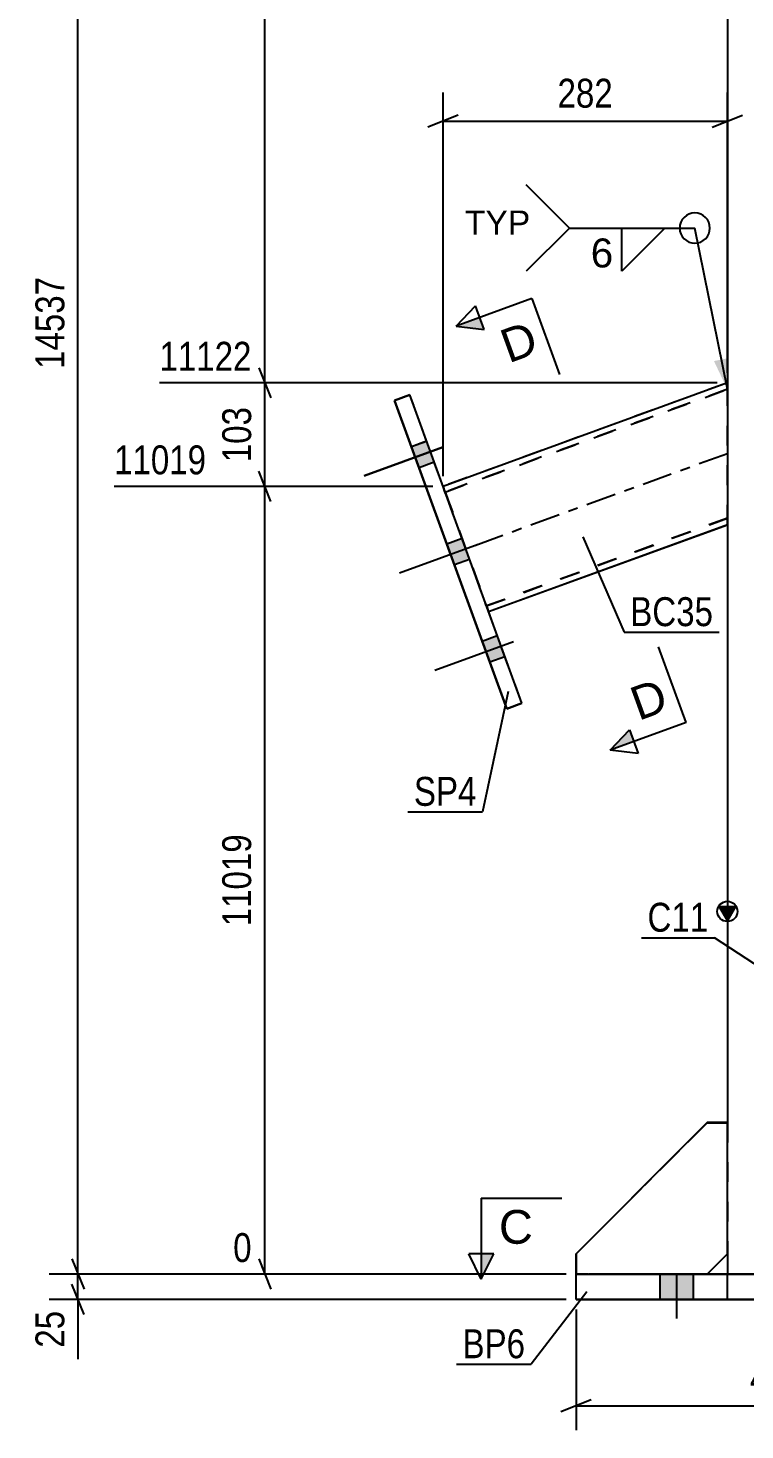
# Model space of a CAD drawing. Header units: millimetres. Extents: x 0 to 594, y 0 to 420.
# Drawn here: x 218.5 to 289.6, y 162 to 300.8 of the extents above; entities that cross this region are included whole.
import ezdxf

# ---------------------------------------------------------------- set-up
doc = ezdxf.new("R2010")
doc.units = ezdxf.units.MM
doc.linetypes.add('DXK_LINE_DOT2', pattern=[3.9198, 1.9599, -1.9599])
doc.linetypes.add('DXK_LINE_DOT3', pattern=[5.9187, 2.979, -0.9799, 0.9799, -0.9799])
doc.styles.add('Arial', font='arial.ttf', dxfattribs={"height": 0.2})
doc.styles.add('Arial Narrow', font='ARIALN.TTF', dxfattribs={"height": 0.2})

# ---------------------------------------------------------------- blocks, each defined once
blk = doc.blocks.new('Bolt-682013357-2106 - 2008')
at = {"linetype": 'Continuous'}
for points in [[(281.22, 174.9), (284.52, 174.9), (284.52, 177.4), (281.22, 177.4)], [(281.22, 174.9), (284.52, 174.9), (284.52, 177.4), (281.22, 177.4)], [(301.22, 174.91), (304.52, 174.91), (304.52, 177.41), (301.22, 177.41)], [(301.22, 174.9), (304.52, 174.9), (304.52, 177.4), (301.22, 177.4)], [(321.22, 174.91), (324.52, 174.91), (324.52, 177.41), (321.22, 177.41)], [(321.22, 174.9), (324.52, 174.9), (324.52, 177.4), (321.22, 177.4)], [(341.22, 174.9), (344.52, 174.9), (344.52, 177.4), (341.22, 177.4)], [(341.22, 174.9), (344.52, 174.9), (344.52, 177.4), (341.22, 177.4)]]:
    blk.add_hatch(color=1, dxfattribs=at).paths.add_polyline_path(points)
at = {"color": 1, "linetype": 'Continuous'}
for p, q in [((281.22, 174.9), (281.22, 177.4)), ((281.22, 174.9), (281.22, 177.4)), ((282.87, 173), (282.87, 177.4)), ((282.87, 173), (282.87, 177.4)), ((284.52, 174.9), (284.52, 177.4)), ((284.52, 174.9), (284.52, 177.4)), ((301.22, 174.91), (301.22, 177.41)), ((301.22, 174.9), (301.22, 177.4)), ((302.87, 173.01), (302.87, 177.41)), ((302.87, 173), (302.87, 177.4)), ((304.52, 174.91), (304.52, 177.41)), ((304.52, 174.9), (304.52, 177.4)), ((321.22, 174.91), (321.22, 177.41)), ((321.22, 174.9), (321.22, 177.4)), ((322.87, 173.01), (322.87, 177.41)), ((322.87, 173), (322.87, 177.4)), ((324.52, 174.91), (324.52, 177.41)), ((324.52, 174.9), (324.52, 177.4)), ((341.22, 174.9), (341.22, 177.4)), ((341.22, 174.9), (341.22, 177.4)), ((342.87, 173), (342.87, 177.4)), ((342.87, 173), (342.87, 177.4)), ((344.52, 174.9), (344.52, 177.4)), ((344.52, 174.9), (344.52, 177.4))]:
    blk.add_line(p, q, dxfattribs=at)
blk = doc.blocks.new('Bolt-682013357-2173 - 2008')
at = {"linetype": 'Continuous'}
for points in [[(258.8, 257.83), (258.05, 259.9), (256.55, 259.35), (257.3, 257.28)], [(258.8, 257.82), (258.05, 259.89), (256.55, 259.34), (257.3, 257.28)], [(258.8, 257.83), (258.05, 259.89), (256.55, 259.35), (257.3, 257.28)], [(262.31, 248.19), (261.56, 250.26), (260.05, 249.71), (260.81, 247.65)], [(262.31, 248.2), (261.56, 250.26), (260.05, 249.72), (260.81, 247.65)], [(265.81, 238.56), (265.06, 240.63), (263.56, 240.08), (264.31, 238.01)], [(265.81, 238.56), (265.06, 240.63), (263.56, 240.08), (264.31, 238.02)], [(265.81, 238.56), (265.06, 240.63), (263.56, 240.08), (264.31, 238.02)]]:
    blk.add_hatch(color=1, dxfattribs=at).paths.add_polyline_path(points)
at = {"color": 1, "linetype": 'Continuous'}
for p, q in [((258.05, 259.9), (256.55, 259.35)), ((258.05, 259.89), (256.55, 259.34)), ((258.05, 259.89), (256.55, 259.35)), ((259.65, 259.31), (251.85, 256.47)), ((259.65, 259.31), (251.85, 256.47)), ((259.65, 259.3), (251.85, 256.46)), ((258.8, 257.83), (257.3, 257.28)), ((258.8, 257.83), (257.3, 257.28)), ((258.8, 257.82), (257.3, 257.28)), ((261.56, 250.26), (260.05, 249.71)), ((261.56, 250.26), (260.05, 249.72)), ((263.15, 249.68), (255.36, 246.84)), ((263.15, 249.67), (255.36, 246.83)), ((262.31, 248.2), (260.81, 247.65)), ((262.31, 248.19), (260.81, 247.65)), ((265.06, 240.63), (263.56, 240.08)), ((265.06, 240.63), (263.56, 240.08)), ((265.06, 240.63), (263.56, 240.08)), ((266.66, 240.04), (258.86, 237.2)), ((266.66, 240.04), (258.86, 237.2)), ((266.66, 240.04), (258.86, 237.2)), ((265.81, 238.56), (264.31, 238.01)), ((265.81, 238.56), (264.31, 238.02)), ((265.81, 238.56), (264.31, 238.02))]:
    blk.add_line(p, q, dxfattribs=at)
blk = doc.blocks.new('Part-682013357-2068 - 2008')
at = {"color": 2, "linetype": 'Continuous'}
for p, q in [((285.87, 192.41), (272.87, 179.41)), ((285.87, 192.41), (285.87, 192.41)), ((287.87, 192.41), (285.87, 192.41)), ((287.87, 192.41), (287.87, 192.41)), ((287.87, 179.41), (287.87, 192.41)), ((272.87, 179.41), (272.87, 179.41)), ((272.87, 177.41), (272.87, 179.41)), ((285.87, 177.41), (287.87, 179.41)), ((287.87, 179.41), (287.87, 179.41))]:
    blk.add_line(p, q, dxfattribs=at)
at = {"color": 7, "linetype": 'DXK_LINE_DOT2'}
for p, q in [((272.87, 179.41), (285.87, 192.41)), ((285.87, 192.41), (287.87, 192.41)), ((287.87, 179.41), (285.87, 177.41)), ((285.87, 177.41), (272.87, 177.41)), ((285.87, 177.41), (272.87, 177.41)), ((272.87, 177.41), (272.87, 177.41)), ((285.87, 177.41), (285.87, 177.41)), ((285.87, 177.41), (285.87, 177.41))]:
    blk.add_line(p, q, dxfattribs=at)
blk = doc.blocks.new('Part-682013357-2072 - 2008')
at = {"color": 7, "linetype": 'DXK_LINE_DOT2'}
for p, q in [((272.87, 179.4), (285.87, 192.4)), ((285.87, 192.4), (272.87, 179.4)), ((285.87, 192.4), (287.87, 192.4)), ((285.87, 192.4), (285.87, 192.4)), ((287.87, 192.4), (285.87, 192.4)), ((287.87, 192.4), (287.87, 192.4)), ((287.87, 179.4), (287.87, 192.4)), ((287.87, 179.4), (285.87, 177.4)), ((285.87, 177.4), (272.87, 177.4)), ((272.87, 177.4), (285.87, 177.4)), ((285.87, 177.4), (285.88, 177.41)), ((285.87, 177.4), (285.87, 177.4))]:
    blk.add_line(p, q, dxfattribs=at)
at = {"color": 2, "linetype": 'Continuous'}
for p, q in [((272.87, 179.4), (272.87, 179.4)), ((272.87, 179.4), (272.87, 177.4)), ((285.88, 177.41), (287.87, 179.4)), ((287.87, 179.41), (287.87, 179.4)), ((287.87, 179.4), (287.87, 179.4)), ((272.87, 177.4), (272.87, 177.4))]:
    blk.add_line(p, q, dxfattribs=at)
blk = doc.blocks.new('Part-682013357-2078 - 2008')
at = {"color": 2, "linetype": 'Continuous'}
for p, q in [((272.87, 177.41), (287.87, 177.41)), ((272.87, 174.91), (272.87, 177.41)), ((287.87, 177.41), (337.87, 177.41)), ((287.87, 174.91), (287.87, 177.41)), ((337.87, 177.41), (352.87, 177.41)), ((337.87, 174.91), (337.87, 177.41)), ((352.87, 174.91), (352.87, 177.41)), ((272.87, 174.91), (287.87, 174.91)), ((272.87, 174.91), (272.87, 174.9)), ((272.87, 174.9), (272.87, 174.91)), ((272.87, 174.9), (287.87, 174.9)), ((287.87, 174.91), (337.87, 174.91)), ((287.87, 174.9), (337.87, 174.9)), ((352.87, 174.91), (337.87, 174.91)), ((337.87, 174.9), (352.87, 174.9)), ((352.87, 174.9), (352.87, 174.91)), ((352.87, 174.9), (352.87, 174.91))]:
    blk.add_line(p, q, dxfattribs=at)
at = {"color": 7, "linetype": 'DXK_LINE_DOT2'}
for p, q in [((272.87, 177.4), (272.87, 177.41)), ((287.87, 177.4), (272.87, 177.4)), ((337.87, 177.4), (287.87, 177.4)), ((352.87, 177.4), (337.87, 177.4)), ((287.87, 174.9), (287.87, 174.91)), ((337.87, 174.91), (337.87, 174.9))]:
    blk.add_line(p, q, dxfattribs=at)
blk = doc.blocks.new('Part-682013357-2083 - 2008')
at = {"linetype": 'Continuous'}
blk.add_hatch(color=2, dxfattribs=at).paths.add_polyline_path([(287.87, 212.43), (287.07, 213.83), (288.67, 213.83)])
at = {"color": 2, "linetype": 'Continuous'}
for p, q in [((287.87, 305.73), (287.87, 213.41)), ((287.87, 212.43), (287.07, 213.83)), ((287.07, 213.83), (288.67, 213.83)), ((288.67, 213.83), (287.87, 212.43)), ((287.87, 212.41), (287.87, 192.41)), ((287.87, 179.41), (287.87, 177.41))]:
    blk.add_line(p, q, dxfattribs=at)
at = {"color": 7, "linetype": 'DXK_LINE_DOT2'}
for p, q in [((287.87, 192.41), (287.87, 179.41)), ((287.87, 177.4), (287.87, 177.41)), ((287.87, 177.41), (287.87, 177.41)), ((287.87, 177.41), (287.87, 177.4)), ((288.17, 177.41), (287.87, 177.41)), ((287.87, 177.4), (288.17, 177.4)), ((289.04, 177.41), (288.17, 177.41)), ((288.17, 177.4), (289.04, 177.4)), ((290.34, 177.41), (289.04, 177.41)), ((289.04, 177.4), (290.34, 177.4))]:
    blk.add_line(p, q, dxfattribs=at)
at = {"color": 2, "linetype": 'Continuous'}
blk.add_circle((287.87, 213.33), 1, dxfattribs=at)
blk = doc.blocks.new('Part-682013357-2172 - 2008')
at = {"color": 2, "linetype": 'Continuous'}
for p, q in [((256.38, 264.5), (254.87, 263.95)), ((254.87, 263.95), (265.99, 233.41)), ((254.87, 263.95), (254.87, 263.95)), ((254.87, 263.95), (254.87, 263.95)), ((265.99, 233.41), (254.87, 263.95)), ((267.49, 233.96), (256.38, 264.5)), ((265.99, 233.41), (267.49, 233.96)), ((267.49, 233.96), (265.99, 233.41)), ((265.99, 233.41), (265.99, 233.41)), ((267.49, 233.96), (267.49, 233.96)), ((267.49, 233.96), (267.49, 233.96))]:
    blk.add_line(p, q, dxfattribs=at)
at = {"color": 7, "linetype": 'DXK_LINE_DOT2'}
for p in [(254.87, 263.95), (256.38, 264.5), (267.49, 233.96)]:
    blk.add_line(p, (256.38, 264.5), dxfattribs=at)
blk = doc.blocks.new('Part-682013357-2166 - 2008')
at = {"color": 2, "linetype": 'Continuous'}
for p, q in [((287.87, 265.69), (259.68, 255.43)), ((264.19, 243.03), (287.87, 251.65)), ((264.19, 243.03), (287.87, 251.64))]:
    blk.add_line(p, q, dxfattribs=at)
at = {"color": 7, "linetype": 'DXK_LINE_DOT2'}
for p, q in [((287.87, 265.69), (259.68, 255.43)), ((287.87, 251.64), (287.87, 265.69)), ((259.88, 254.87), (287.87, 265.05)), ((287.87, 265.05), (259.88, 254.87)), ((259.68, 255.43), (259.68, 255.43)), ((259.68, 255.43), (259.71, 255.34)), ((259.71, 255.35), (259.68, 255.43)), ((259.8, 255.1), (259.71, 255.35)), ((259.71, 255.34), (259.8, 255.1)), ((259.8, 255.1), (259.93, 254.73)), ((259.93, 254.74), (259.8, 255.1)), ((259.88, 254.87), (259.88, 254.87)), ((259.88, 254.87), (259.94, 254.7)), ((259.88, 254.87), (259.9, 254.82)), ((259.9, 254.82), (259.94, 254.7)), ((259.93, 254.74), (263.94, 243.72)), ((259.93, 254.73), (263.97, 243.63)), ((259.94, 254.7), (263.86, 243.94)), ((259.94, 254.7), (263.92, 243.76)), ((263.99, 243.59), (287.87, 252.28)), ((287.87, 252.28), (263.99, 243.59)), ((263.97, 243.63), (263.86, 243.94)), ((263.92, 243.76), (263.99, 243.59)), ((264.07, 243.36), (263.94, 243.72)), ((263.99, 243.59), (263.97, 243.63)), ((263.97, 243.63), (264.07, 243.36)), ((263.99, 243.59), (263.99, 243.59)), ((264.07, 243.36), (264.16, 243.11)), ((264.16, 243.11), (264.07, 243.36)), ((264.16, 243.11), (264.19, 243.03)), ((264.19, 243.03), (264.16, 243.11)), ((264.19, 243.03), (264.19, 243.03)), ((264.19, 243.03), (264.19, 243.03))]:
    blk.add_line(p, q, dxfattribs=at)
at = {"color": 7, "linetype": 'DXK_LINE_DOT3'}
blk.add_line((287.87, 258.67), (261.93, 249.23), dxfattribs=at)
blk = doc.blocks.new('StraightDimension-682013357-9556 - 2008')
at = {"color": 7, "linetype": 'Continuous'}
for p, q in [((241.4, 267.19), (242.6, 264.19)), ((286.87, 265.69), (231.56, 265.69)), ((242, 255.43), (242, 265.69)), ((242.6, 253.93), (241.4, 256.93)), ((258.68, 255.43), (227.06, 255.43))]:
    blk.add_line(p, q, dxfattribs=at)
at = {"color": 0, "linetype": 'Continuous'}
blk.add_wipeout([(241.3, 266.29), (241.3, 270.49), (230.96, 270.49), (230.96, 266.29)], dxfattribs=at)
at = {"color": 0}
blk.add_wipeout([(241.25, 263.9), (237.05, 263.9), (237.05, 257.22), (241.25, 257.22)], dxfattribs=at)
at = {"color": 3, "linetype": 'Continuous', "style": 'Arial Narrow'}
blk.add_text('11122', height=2.863, dxfattribs=at).set_placement((231.56, 266.89))
at = {"color": 3, "style": 'Arial Narrow'}
blk.add_text('103', height=2.863, rotation=90.0002, dxfattribs=at).set_placement((240.65, 257.82))
blk = doc.blocks.new('StraightDimension-682013357-9555 - 2008')
at = {"color": 7, "linetype": 'Continuous'}
for p, q in [((242.6, 345.75), (241.4, 348.75)), ((258.68, 347.25), (227.06, 347.25)), ((242, 265.69), (242, 347.25)), ((241.4, 267.19), (242.6, 264.19)), ((286.87, 265.69), (231.56, 265.69))]:
    blk.add_line(p, q, dxfattribs=at)
at = {"color": 0}
blk.add_wipeout([(241.25, 310.73), (237.05, 310.73), (237.05, 302.22), (241.25, 302.22)], dxfattribs=at)
at = {"color": 3, "style": 'Arial Narrow'}
blk.add_text('3229', height=2.863, rotation=90.0002, dxfattribs=at).set_placement((240.65, 302.82))
at = {"color": 0, "linetype": 'Continuous'}
blk.add_wipeout([(236.8, 347.85), (236.8, 352.05), (226.46, 352.05), (226.46, 347.85)], dxfattribs=at)
at = {"color": 3, "linetype": 'Continuous', "style": 'Arial Narrow'}
blk.add_text('14351', height=2.863, dxfattribs=at).set_placement((227.06, 348.45))
blk = doc.blocks.new('StraightDimension-682013357-9557 - 2008')
at = {"color": 7, "linetype": 'Continuous'}
for p, q in [((242.6, 253.93), (241.4, 256.93)), ((258.68, 255.43), (227.06, 255.43)), ((242, 177.4), (242, 255.43)), ((241.4, 178.9), (242.6, 175.9)), ((271.87, 177.4), (238.87, 177.4))]:
    blk.add_line(p, q, dxfattribs=at)
at = {"color": 0}
blk.add_wipeout([(241.25, 221.59), (237.05, 221.59), (237.05, 211.25), (241.25, 211.25)], dxfattribs=at)
at = {"color": 3, "style": 'Arial Narrow'}
blk.add_text('11019', height=2.863, rotation=90.0002, dxfattribs=at).set_placement((240.65, 211.85))
at = {"color": 0, "linetype": 'Continuous'}
for points in [[(236.8, 256.03), (236.8, 260.23), (226.46, 260.23), (226.46, 256.03)], [(241.3, 178), (241.3, 182.2), (238.27, 182.2), (238.27, 178)]]:
    blk.add_wipeout(points, dxfattribs=at)
at = {"color": 3, "linetype": 'Continuous', "style": 'Arial Narrow'}
for s, height, p in [('11019', 2.863, (227.06, 256.63)), ('0', 2.86, (238.87, 178.6))]:
    blk.add_text(s, height=height, dxfattribs=at).set_placement(p)
blk = doc.blocks.new('StraightDimension-682013357-9633 - 2008')
at = {"color": 7, "linetype": 'Continuous'}
for p, q in [((259.68, 256.43), (259.68, 294.45)), ((287.87, 266.69), (287.87, 294.45)), ((261.18, 292.2), (258.18, 291)), ((286.37, 291), (289.37, 292.2)), ((259.68, 291.6), (287.87, 291.6))]:
    blk.add_line(p, q, dxfattribs=at)
at = {"color": 0}
blk.add_wipeout([(277.11, 292.35), (277.11, 296.55), (270.43, 296.55), (270.43, 292.35)], dxfattribs=at)
at = {"color": 3, "style": 'Arial Narrow'}
blk.add_text('282', height=2.863, dxfattribs=at).set_placement((271.03, 292.95))
blk = doc.blocks.new('StraightDimension-682013357-18618 - 2008')
at = {"color": 7, "linetype": 'Continuous'}
for p, q in [((223.48, 177.4), (223.48, 365.87)), ((222.88, 178.9), (224.08, 175.9)), ((271.87, 177.4), (220.63, 177.4))]:
    blk.add_line(p, q, dxfattribs=at)
at = {"color": 0}
blk.add_wipeout([(222.73, 276.81), (218.53, 276.81), (218.53, 266.46), (222.73, 266.46)], dxfattribs=at)
at = {"color": 3, "style": 'Arial Narrow'}
blk.add_text('14537', height=2.863, rotation=90.0002, dxfattribs=at).set_placement((222.13, 267.06))
blk = doc.blocks.new('StraightDimension-682013357-18619 - 2008')
at = {"color": 7, "linetype": 'Continuous'}
for p, q in [((222.88, 178.9), (224.08, 175.9)), ((271.87, 177.4), (220.63, 177.4)), ((224.08, 173.4), (222.88, 176.4)), ((223.48, 174.9), (223.48, 177.4)), ((271.87, 174.9), (220.63, 174.9)), ((223.48, 174.9), (223.48, 168.99)), ((223.48, 174.9), (223.48, 168.99))]:
    blk.add_line(p, q, dxfattribs=at)
at = {"color": 0}
blk.add_wipeout([(222.73, 174.37), (218.53, 174.37), (218.53, 169.51), (222.73, 169.51)], dxfattribs=at)
at = {"color": 3, "style": 'Arial Narrow'}
blk.add_text('25', height=2.863, rotation=90.0002, dxfattribs=at).set_placement((222.13, 170.11))
blk = doc.blocks.new('StraightDimension-682013357-23038 - 2008')
at = {"color": 7, "linetype": 'Continuous'}
for p, q in [((312.87, 176.41), (312.87, 161.96)), ((272.87, 173.9), (272.87, 161.96)), ((274.37, 164.96), (271.37, 163.76)), ((272.87, 164.36), (312.87, 164.36)), ((311.37, 163.76), (314.37, 164.96))]:
    blk.add_line(p, q, dxfattribs=at)
at = {"color": 0}
blk.add_wipeout([(296.21, 165.11), (296.21, 169.31), (289.52, 169.31), (289.52, 165.11)], dxfattribs=at)
at = {"color": 3, "style": 'Arial Narrow'}
blk.add_text('400', height=2.863, dxfattribs=at).set_placement((290.12, 165.71))
blk = doc.blocks.new('WeldMark-682013357-11641 - 2008')
at = {"linetype": 'Continuous'}
blk.add_hatch(color=30, dxfattribs=at).paths.add_polyline_path([(288.01, 268.14), (287.87, 265.05), (286.54, 267.85)])
at = {"color": 3, "linetype": 'Continuous'}
for p, q in [((272.22, 281.02), (267.93, 285.31)), ((272.22, 281.02), (267.93, 276.74)), ((277.4, 281.02), (281.68, 281.02))]:
    blk.add_line(p, q, dxfattribs=at)
at = {"color": 30, "linetype": 'Continuous'}
for p in [(272.22, 281.02), (287.87, 265.05)]:
    blk.add_line(p, (284.64, 281.02), dxfattribs=at)
at = {"color": 3, "linetype": 'Continuous'}
for start, end in [(90, 270), (270, 90)]:
    blk.add_arc((284.64, 281.02), 1.5, start, end, dxfattribs=at)
at = {"color": 0}
blk.add_wipeout([(276.74, 276.92), (276.74, 280.32), (274.12, 280.32), (274.12, 276.92)], dxfattribs=at)
at = {"color": 3, "linetype": 'Continuous'}
for p, q in [((281.68, 281.02), (277.4, 276.74)), ((277.4, 276.74), (277.4, 281.02))]:
    blk.add_line(p, q, dxfattribs=at)
at = {"color": 3, "style": 'Arial'}
blk.add_text('6', height=2.87, dxfattribs=at).set_placement((274.32, 277.12))
at = {"color": 0, "linetype": 'Continuous'}
blk.add_wipeout([(268.32, 280.37), (268.32, 282.87), (261.84, 282.87), (261.84, 280.37)], dxfattribs=at)
blk.add_wipeout([(268.32, 280.37), (268.32, 282.87), (261.84, 282.87), (261.84, 280.37)], dxfattribs=at)
at = {"color": 3, "linetype": 'Continuous', "style": 'Arial'}
blk.add_text('TYP', height=2.388, dxfattribs=at).set_placement((261.84, 280.37))
blk = doc.blocks.new('SectionMark-682013357-10136 - 2008')
at = {"linetype": 'Continuous'}
for points in [[(263.32, 272.15), (263.75, 270.97), (260.97, 271.29)], [(278.17, 231.33), (278.6, 230.16), (276.25, 229.3)]]:
    blk.add_hatch(color=6, dxfattribs=at).paths.add_polyline_path(points)
at = {"color": 6, "linetype": 'Continuous'}
for p, q in [((260.97, 271.29), (262.9, 273.32)), ((263.75, 270.97), (262.9, 273.32)), ((260.97, 271.29), (263.75, 270.97)), ((276.25, 229.3), (278.17, 231.33)), ((278.17, 231.33), (279.03, 228.98)), ((279.03, 228.98), (276.25, 229.3))]:
    blk.add_line(p, q, dxfattribs=at)
at = {"color": 0, "linetype": 'Continuous'}
for points in [[(269.35, 268.75), (268.15, 272.04), (264.98, 270.89), (266.18, 267.6)], [(282.23, 233.34), (281.03, 236.63), (277.87, 235.48), (279.06, 232.19)]]:
    blk.add_wipeout(points, dxfattribs=at)
at = {"color": 6, "linetype": 'Continuous'}
for p, q in [((268.49, 274.03), (260.97, 271.29)), ((268.49, 274.03), (271.23, 266.51)), ((283.77, 232.04), (281.03, 239.55)), ((283.77, 232.04), (276.25, 229.3))]:
    blk.add_line(p, q, dxfattribs=at)
at = {"color": 3, "linetype": 'Continuous', "style": 'Arial'}
for p in [(266.18, 267.6), (279.06, 232.19)]:
    blk.add_text('D', height=3.34, rotation=19.9905, dxfattribs=at).set_placement(p)
blk = doc.blocks.new('Mark-682013357-2168 - 2008')
at = {"color": 0}
blk.add_wipeout([(263, 223.79), (263, 226.79), (256.79, 226.79), (256.79, 223.79)], dxfattribs=at)
blk.add_wipeout([(263, 223.79), (263, 226.79), (256.79, 226.79), (256.79, 223.79)], dxfattribs=at)
at = {"color": 30, "linetype": 'Continuous'}
for p in [(266.15, 235.1), (256.19, 223.19)]:
    blk.add_line(p, (263.6, 223.19), dxfattribs=at)
at = {"color": 3, "style": 'Arial Narrow'}
blk.add_text('SP4', height=2.863, dxfattribs=at).set_placement((256.79, 223.79))
blk = doc.blocks.new('Mark-682013357-2074 - 2008')
at = {"color": 0}
blk.add_wipeout([(267.82, 169.07), (267.82, 172.07), (261.61, 172.07), (261.61, 169.07)], dxfattribs=at)
blk.add_wipeout([(267.82, 169.07), (267.82, 172.07), (261.61, 172.07), (261.61, 169.07)], dxfattribs=at)
at = {"color": 30, "linetype": 'Continuous'}
for p in [(273.95, 175.64), (261.01, 168.47)]:
    blk.add_line(p, (268.42, 168.47), dxfattribs=at)
at = {"color": 3, "style": 'Arial Narrow'}
blk.add_text('BP6', height=2.863, dxfattribs=at).set_placement((261.61, 169.07))
blk = doc.blocks.new('Mark-682013357-2079 - 2008')
at = {"color": 0}
blk.add_wipeout([(285.98, 211.32), (285.98, 214.32), (279.95, 214.32), (279.95, 211.32)], dxfattribs=at)
blk.add_wipeout([(285.98, 211.32), (285.98, 214.32), (279.95, 214.32), (279.95, 211.32)], dxfattribs=at)
at = {"color": 30, "linetype": 'Continuous'}
for p in [(279.35, 210.72), (292.11, 207.13)]:
    blk.add_line(p, (286.58, 210.72), dxfattribs=at)
at = {"color": 3, "style": 'Arial Narrow'}
blk.add_text('C11', height=2.863, dxfattribs=at).set_placement((279.95, 211.32))
blk = doc.blocks.new('Mark-682013357-2162 - 2008')
at = {"color": 0}
blk.add_wipeout([(286.46, 241.59), (286.46, 244.59), (278.24, 244.59), (278.24, 241.59)], dxfattribs=at)
blk.add_wipeout([(286.46, 241.59), (286.46, 244.59), (278.24, 244.59), (278.24, 241.59)], dxfattribs=at)
at = {"color": 30, "linetype": 'Continuous'}
for p, q in [((273.53, 250.44), (277.64, 240.99)), ((277.64, 240.99), (287.06, 240.99))]:
    blk.add_line(p, q, dxfattribs=at)
at = {"color": 3, "style": 'Arial Narrow'}
blk.add_text('BC35', height=2.863, dxfattribs=at).set_placement((278.24, 241.59))
blk = doc.blocks.new('SectionMark-682013357-9803 - 2008')
at = {"linetype": 'Continuous'}
for points in [[(263.47, 179.41), (264.72, 179.41), (263.47, 176.91)], [(361.29, 179.41), (362.54, 179.41), (362.54, 176.91)]]:
    blk.add_hatch(color=6, dxfattribs=at).paths.add_polyline_path(points)
at = {"color": 6, "linetype": 'Continuous'}
for p, q in [((263.47, 184.91), (271.47, 184.91)), ((263.47, 184.91), (263.47, 176.91)), ((362.54, 184.91), (354.54, 184.91)), ((362.54, 184.91), (362.54, 176.91)), ((263.47, 176.91), (262.22, 179.41)), ((264.72, 179.41), (262.22, 179.41)), ((263.47, 176.91), (264.72, 179.41)), ((361.29, 179.41), (363.79, 179.41)), ((362.54, 176.91), (361.29, 179.41)), ((363.79, 179.41), (362.54, 176.91))]:
    blk.add_line(p, q, dxfattribs=at)
at = {"color": 0, "linetype": 'Continuous'}
for points in [[(268.59, 180.41), (268.59, 183.91), (265.22, 183.91), (265.22, 180.41)], [(360.79, 180.41), (360.79, 183.91), (357.42, 183.91), (357.42, 180.41)]]:
    blk.add_wipeout(points, dxfattribs=at)
at = {"color": 3, "linetype": 'Continuous', "style": 'Arial'}
for p in [(265.22, 180.41), (357.42, 180.41)]:
    blk.add_text('C', height=3.34, dxfattribs=at).set_placement(p)

msp = doc.modelspace()

# ---------------------------------------------------------------- block references
for name in ['Part-682013357-2083 - 2008', 'Part-682013357-2166 - 2008', 'Part-682013357-2172 - 2008', 'Bolt-682013357-2173 - 2008', 'Part-682013357-2068 - 2008', 'Part-682013357-2072 - 2008', 'Part-682013357-2078 - 2008', 'Bolt-682013357-2106 - 2008']:
    msp.add_blockref(name, (0, 0))

# ---------------------------------------------------------------- next in the draw order: block references
msp.add_blockref('StraightDimension-682013357-9556 - 2008', (0, 0))

# ---------------------------------------------------------------- next in the draw order: block references
for name in ['StraightDimension-682013357-9555 - 2008', 'StraightDimension-682013357-9557 - 2008']:
    msp.add_blockref(name, (0, 0))

# ---------------------------------------------------------------- next in the draw order: block references
msp.add_blockref('StraightDimension-682013357-9633 - 2008', (0, 0))

# ---------------------------------------------------------------- next in the draw order: block references
msp.add_blockref('StraightDimension-682013357-18618 - 2008', (0, 0))

# ---------------------------------------------------------------- next in the draw order: block references
for name in ['WeldMark-682013357-11641 - 2008', 'Mark-682013357-2079 - 2008', 'StraightDimension-682013357-18619 - 2008']:
    msp.add_blockref(name, (0, 0))

# ---------------------------------------------------------------- next in the draw order: block references
for name in ['SectionMark-682013357-10136 - 2008', 'StraightDimension-682013357-23038 - 2008']:
    msp.add_blockref(name, (0, 0))

# ---------------------------------------------------------------- next in the draw order: block references
for name in ['Mark-682013357-2162 - 2008', 'Mark-682013357-2168 - 2008', 'SectionMark-682013357-9803 - 2008', 'Mark-682013357-2074 - 2008']:
    msp.add_blockref(name, (0, 0))

doc.saveas('drawing.dxf')
